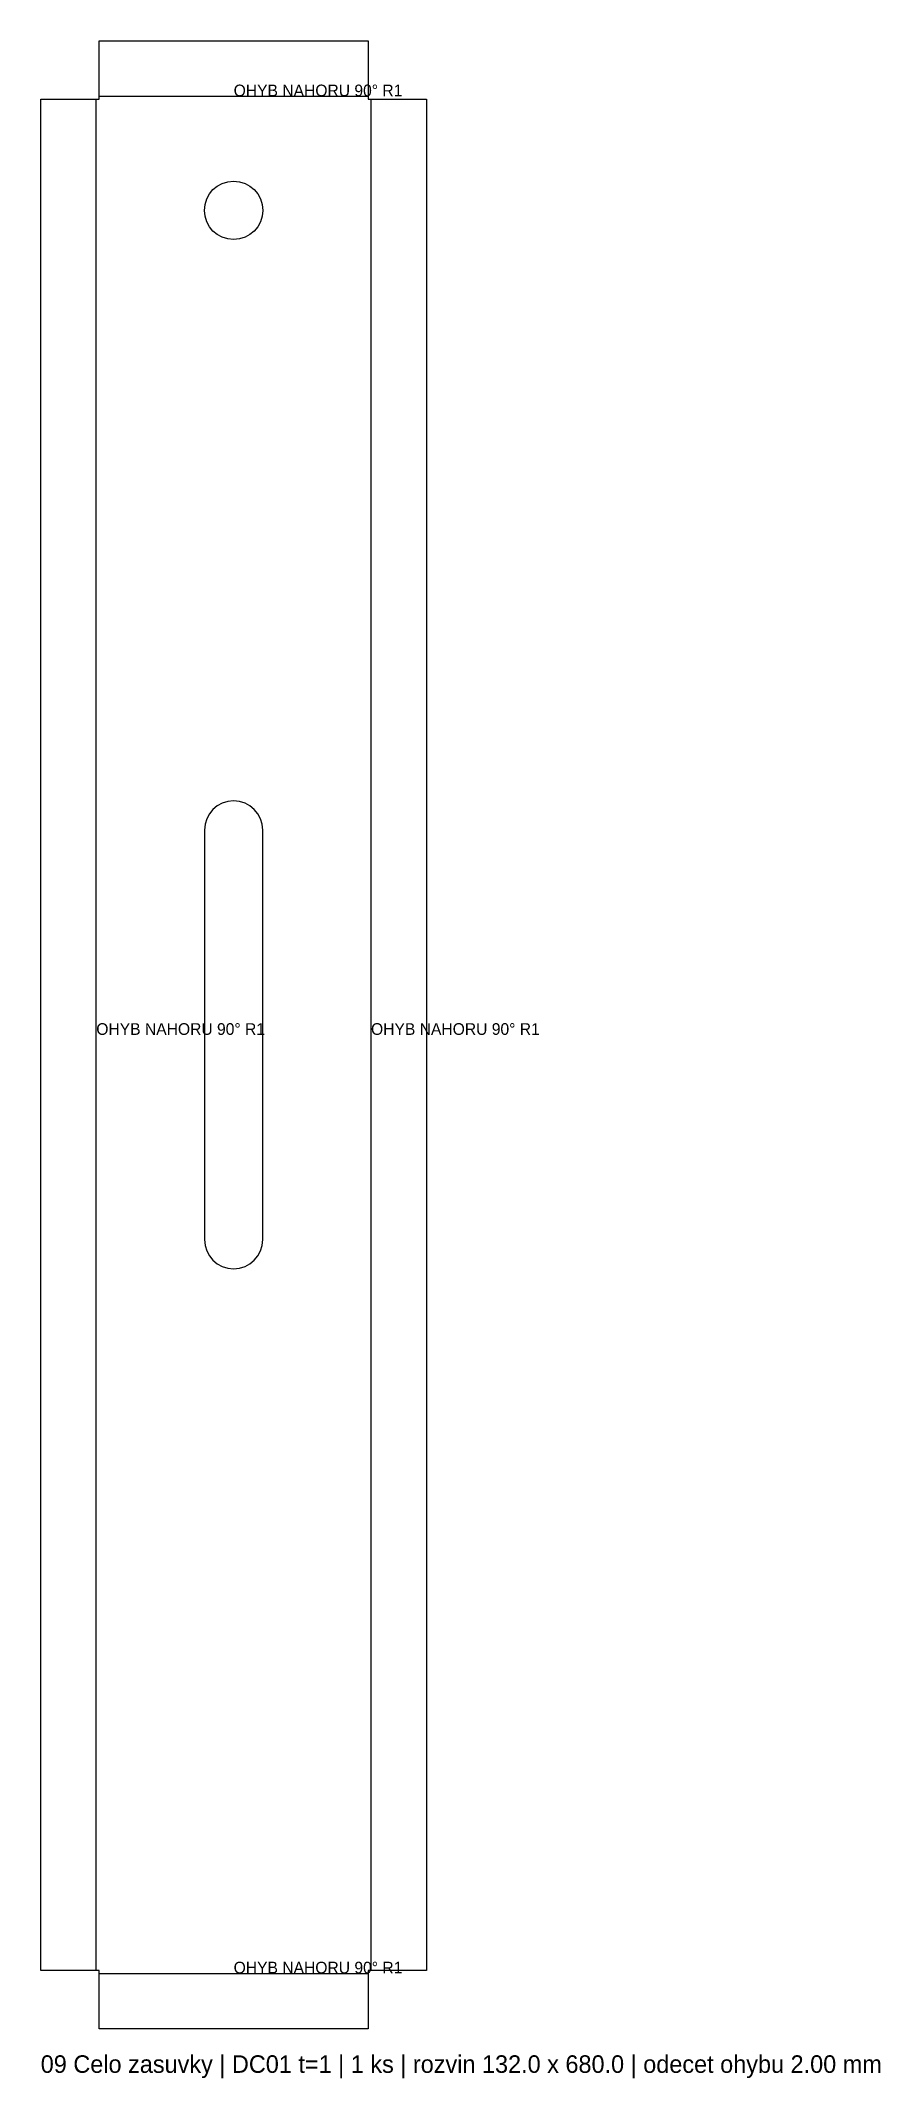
# Model space of a CAD drawing. Header units: millimetres. Extents: x 0 to 287, y -17 to 680.
import ezdxf

# ---------------------------------------------------------------- set-up
doc = ezdxf.new("R2010")
doc.units = ezdxf.units.MM
for name, color, linetype in [('BEND', 1, 'Continuous'), ('CUT', 7, 'CONTINUOUS'), ('TEXT', 3, 'CONTINUOUS')]:
    doc.layers.add(name, color=color, linetype=linetype)

msp = doc.modelspace()

# ---------------------------------------------------------------- linework, layer by layer
at = {"layer": 'BEND'}
for p, q in [((19, 20), (19, 660)), ((20, 661), (112, 661)), ((113, 20), (113, 660)), ((20, 19), (112, 19))]:
    msp.add_line(p, q, dxfattribs=at)
at = {"layer": 'CUT'}
for p, q in [((20, 660), (20, 680)), ((20, 680), (112, 680)), ((112, 680), (112, 660)), ((0, 660), (20, 660)), ((0, 20), (0, 660)), ((112, 660), (132, 660)), ((132, 660), (132, 20)), ((56, 410), (56, 270)), ((76, 270), (76, 410)), ((20, 20), (0, 20)), ((20, 0), (20, 20)), ((132, 20), (112, 20)), ((112, 20), (112, 0)), ((112, 0), (20, 0))]:
    msp.add_line(p, q, dxfattribs=at)
msp.add_circle((66, 622), 10, dxfattribs=at)
for centre, start, end in [((66, 410), 0, 180), ((66, 270), 180, 360)]:
    msp.add_arc(centre, 10, start, end, dxfattribs=at)

# ---------------------------------------------------------------- texts
at = {"layer": 'TEXT'}
for s, height, p in [('OHYB NAHORU 90° R1', 4, (66, 661)), ('OHYB NAHORU 90° R1', 4, (19, 340)), ('OHYB NAHORU 90° R1', 4, (113, 340)), ('OHYB NAHORU 90° R1', 4, (66, 19)), ('09 Celo zasuvky | DC01 t=1 | 1 ks | rozvin 132.0 x 680.0 | odecet ohybu 2.00 mm', 6, (0, -15))]:
    msp.add_text(s, height=height, dxfattribs=at).set_placement(p)

doc.saveas('drawing.dxf')
